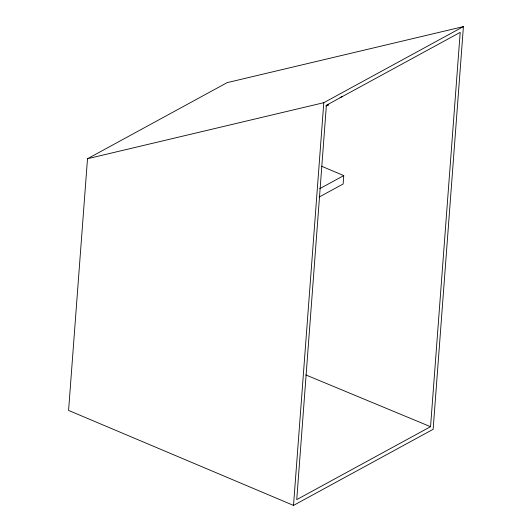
<?xml version="1.0" encoding="UTF-8"?>
<svg xmlns="http://www.w3.org/2000/svg" width="532" height="532" viewBox="0 0 532 532"><rect width="100%" height="100%" fill="white"/><g stroke="black" fill="none" stroke-linecap="round" stroke-linejoin="round"><path stroke-width="0.8" d="M87.501 158.729L68.581 410.425L293.518 505.4L433.141 429.311L463.419 26.6L227.131 82.64L87.501 158.729L323.795 102.689L463.419 26.6M293.518 505.4L323.795 102.689M321.547 166.217L343.752 175.593L343.127 183.986L319.127 197.066M430.548 426.697L460.2 32.379L326.395 105.256L296.743 499.621L430.548 426.697L305.774 374.914M342.628 96.378L340.068 97.509M319.759 188.674L343.752 175.593M327.153 105.17L328.763 104.797L325.697 105.961"/></g></svg>
